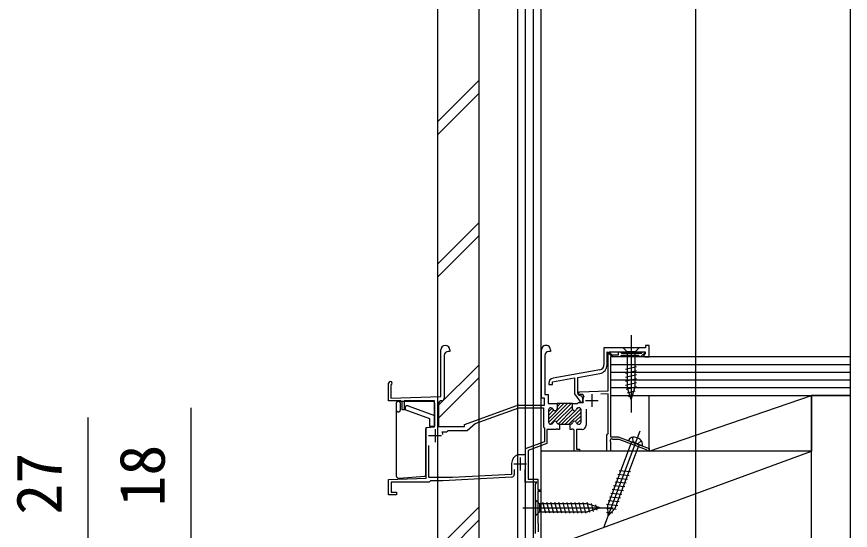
# Model space of a CAD drawing. Units: millimetres, scale not verified. Extents: x -1050 to 1050, y -1570 to 1562.
# Drawn here: x 411.8 to 735, y -674.2 to -475 of the extents above; entities that cross this region are included whole.
import ezdxf
from ezdxf.enums import TextEntityAlignment as Align

# ---------------------------------------------------------------- set-up
doc = ezdxf.new("R2010")
doc.units = ezdxf.units.MM
doc.header["$LTSCALE"] = 8
for name, color, linetype in [('0-3_YKK_11', 7, 'Continuous'), ('0-4_YKK_12', 2, 'Continuous'), ('0-5_YKK_13', 4, 'Continuous'), ('0-6_YKK_D', 6, 'Continuous'), ('0-8_YSS_K', 3, 'Continuous')]:
    doc.layers.add(name, color=color, linetype=linetype)
doc.styles.add('ＭＳ ゴシック', font='')
doc.styles.get('ＭＳ ゴシック').set_extended_font_data('MS Gothic')

msp = doc.modelspace()

# ---------------------------------------------------------------- linework, layer by layer
at = {"layer": '0-3_YKK_11'}
for p, q in [((577.6, -606.372), (577.6, -622.973)), ((637.847, -611.994), (619.754, -615.184)), ((634.8, -621.372), (634.8, -626.372)), ((576.599, -623.972), (576.4, -623.972)), ((623.989, -625.068), (618, -631.058)), ((619.413, -626.816), (618, -628.229)), ((625.403, -625.068), (618.021, -632.451)), ((618.951, -626.668), (618.8, -626.668)), ((618.818, -633.068), (626.818, -625.068)), ((627.3, -626), (621.128, -632.172)), ((621.161, -625.068), (621.131, -625.098)), ((622.575, -625.068), (621.3, -626.343)), ((627.3, -625.068), (621.3, -625.068)), ((629.429, -626.699), (628.88, -627.249)), ((629.8, -626.668), (629.649, -626.668)), ((632.3, -623.872), (637.3, -623.872)), ((618, -627.468), (618, -632.268)), ((619.973, -627.67), (618, -629.643)), ((627.355, -627.359), (621.718, -632.996)), ((628.281, -627.848), (623.06, -633.068)), ((630.486, -627.057), (624.474, -633.068)), ((630.6, -628.357), (625.889, -633.068)), ((630.6, -629.771), (628.431, -631.94)), ((630.6, -632.268), (630.6, -627.468)), ((632.6, -627.254), (632.6, -633.468)), ((618.8, -633.068), (618.951, -633.068)), ((622.25, -633.068), (626.35, -633.068)), ((630.6, -631.185), (629.021, -632.764)), ((629.649, -633.068), (629.8, -633.068)), ((574, -634.972), (574, -639.972)), ((571.5, -637.472), (576.5, -637.472)), ((640.6, -637.272), (640.9, -636.972)), ((607, -645.972), (607, -650.972)), ((604.5, -648.472), (609.5, -648.472)), ((604.7, -650.572), (604.7, -652.571)), ((603.752, -653.57), (576.992, -654.972))]:
    msp.add_line(p, q, dxfattribs=at)
for points in [[(556.9, -617.843), (556.9, -622.972), (576.3, -622.295), (576.3, -604.172)], [(579.7, -604.172), (579.7, -604.872), (579.1, -604.872)], [(606.359, -625.672), (616.401, -625.672), (616.401, -622.972), (615.3, -622.972), (615.3, -604.172)], [(618.7, -604.172), (618.7, -604.872), (618.1, -604.872)], [(640.7, -610.059), (640.7, -604.973), (642.627, -606.9), (642.98, -606.546), (641.407, -604.973), (655.5, -604.973), (655.5, -605.697), (654.776, -606.421), (655.326, -606.972), (657, -606.972), (657, -602.473), (655.6, -602.473), (655.6, -603.473), (639.5, -603.473), (639.5, -610.024)], [(616.6, -606.372), (616.6, -621.472), (617.901, -621.472), (617.901, -625.068), (621.3, -625.068), (621.3, -627.068)], [(631.707, -622.233), (631.248, -621.499), (629.372, -621.565), (629.962, -620.544), (641.1, -620.155), (641.1, -605.472), (642, -605.472), (642, -606.172), (645.1, -606.172), (645.1, -604.972), (645.708, -604.972), (646.004, -605.222), (646.3, -605.472), (654.051, -605.472), (654.551, -604.972), (655.317, -604.972), (655.424, -605.231), (653.683, -606.972), (653.4, -606.972), (653.1, -606.672), (652.8, -606.372), (646.3, -606.372), (646, -606.672), (645.7, -606.972), (642, -606.972), (642, -637.972), (645, -637.972), (657, -642.472), (657, -643.472), (656.5, -643.472), (656.202, -643.204), (656.009, -642.955), (645.388, -638.972), (642.9, -638.972), (642.45, -638.712), (642.001, -638.997), (641.881, -639.197), (641.88, -639.747), (642, -639.93)], [(630.348, -622.074), (629.962, -621.861), (629.3, -620.916), (629.3, -614.922), (637.89, -613.408)], [(576.992, -654.972), (572.291, -654.972), (571.996, -655.222), (571.7, -655.472), (557, -655.472), (557, -659.472), (559, -659.472), (559, -660.472), (556, -660.472), (556, -654.472), (570.5, -653.966), (570.5, -634.397), (573.8, -634.108), (573.8, -623.972), (562, -623.972), (562, -627.472), (561.2, -627.472), (561.2, -624.572), (560.6, -623.972), (556, -623.972), (556, -617.172)], [(618.101, -617.154), (618.101, -617.673), (619.501, -617.673), (619.501, -616.65), (628.1, -615.134), (628.1, -621.294), (630.1, -624.151), (630.1, -624.073), (630.6, -624.573), (631.3, -624.573), (631.3, -623.073)], [(640.9, -636.972), (641.1, -636.772), (641.1, -621.258), (638.275, -621.356)], [(575.4, -624.973), (575.4, -633.972), (585.4, -633.972), (585.4, -633.172), (605.675, -625.793)], [(576.713, -635.972), (578.508, -635.972), (578.804, -635.722), (579.1, -635.472), (586.4, -635.472), (589.543, -632.835), (606.475, -626.672), (616, -626.672), (616, -633.468)], [(627.3, -627.068), (627.3, -625.068), (629.204, -625.068), (629.6, -624.672), (631.393, -624.672)], [(622.049, -633.068), (622.25, -633.068), (622.25, -635.068), (621.758, -635.068), (621.575, -634.948), (621.025, -634.948), (620.842, -635.068), (617.4, -635.068), (617.4, -640.572), (610.1, -643.229), (610.1, -654.372), (613.9, -654.372), (613.9, -658.472), (615, -658.472), (615, -659.172), (613.9, -659.172), (613.9, -671.472), (614, -671.572), (614, -674.772)], [(631, -635.068), (628.9, -635.068), (628.9, -642.672), (630, -642.672), (630, -643.472), (628, -643.472), (628, -635.365), (627.735, -635.067), (627.575, -634.948), (627.025, -634.948), (626.842, -635.068), (626.35, -635.068), (626.35, -633.068), (626.551, -633.068)], [(616.4, -634.527), (616.4, -639.872), (609, -642.565), (609, -644.972), (606.034, -644.972)], [(642, -639.93), (642, -643.472), (640.6, -643.472), (640.6, -637.272)], [(580.782, -653.772), (571.6, -653.772), (571.6, -641.326)], [(603.7, -648.272), (603.7, -652.571), (580.782, -653.772)], [(613, -675.472), (613, -656.373), (613.52, -655.472), (609, -655.472), (609, -650.572)]]:
    msp.add_lwpolyline(points, dxfattribs=at)
for centre, radius, start, end in [((578, -604.172), 1.7, 0, 179.99996), ((617, -604.172), 1.7, 0, 180.00002), ((579.1, -606.372), 1.5, 89.99998, 179.99996), ((618.1, -606.372), 1.5, 89.99998, 179.99996), ((637.5, -610.024), 2, 280.00002, 359.99999), ((637.3, -610.059), 3.4, 280.00001, 359.99999), ((556.7, -617.172), 0.7, 286.60157, 180.00002), ((620.101, -617.154), 2, 99.99998, 179.99973), ((576.599, -622.972), 1, 270, 359.99998), ((630.3, -623.073), 1, 359.99998, 87.27222), ((634.8, -623.871), 3.5, 152.09554, 193.23019), ((576.4, -624.972), 1, 89.99998, 180.00002), ((606.359, -627.672), 2, 89.99998, 109.99993), ((618.8, -627.468), 0.8, 89.99998, 180.00002), ((618.951, -627.468), 0.8, 14.4775, 89.99998), ((629.649, -627.468), 0.8, 89.99998, 165.52246), ((629.8, -627.468), 0.8, 0, 89.99998), ((620.5, -627.068), 0.8, 194.47752, 270), ((620.5, -627.068), 0.8, 270, 0), ((628.1, -627.068), 0.8, 180.00002, 270), ((628.1, -627.068), 0.8, 270, 345.52248), ((618.8, -632.268), 0.8, 180.00002, 270), ((618.951, -632.268), 0.8, 270, 345.52248), ((620.5, -632.668), 0.8, 89.99998, 165.52246), ((620.5, -632.668), 0.8, 14.4775, 89.99998), ((622.049, -632.268), 0.8, 194.47752, 270), ((626.551, -632.268), 0.8, 270, 345.52248), ((628.1, -632.668), 0.8, 89.99998, 165.52246), ((628.1, -632.668), 0.8, 14.4775, 89.99998), ((629.649, -632.268), 0.8, 194.47752, 270), ((629.8, -632.268), 0.8, 270, 0), ((574, -637.472), 3.1, 7.35769, 28.93855), ((617.6, -633.468), 1.6, 180.00002, 221.40963), ((631, -633.468), 1.6, 270, 0), ((607.2, -648.272), 3.5, 109.46296, 180.00002), ((603.7, -652.571), 1, 273.00001, 0)]:
    msp.add_arc(centre, radius, start, end, dxfattribs=at)
at = {"layer": '0-4_YKK_12'}
msp.add_line((675, -305.592), (675, -938.218), dxfattribs=at)
at = {"layer": '0-5_YKK_13'}
for p, q in [((649.99, -598.472), (649.99, -628.472)), ((653.09, -603.472), (646.89, -603.472)), ((646.89, -603.472), (648.44, -605.022)), ((653.09, -603.472), (651.54, -605.022)), ((648.44, -605.022), (648.44, -618.556)), ((651.54, -605.022), (648.44, -605.022)), ((651.54, -618.556), (651.54, -605.022)), ((647.89, -611.766), (652.09, -610.641)), ((647.89, -613.319), (652.09, -612.193)), ((647.89, -614.872), (652.09, -613.746)), ((647.89, -616.425), (652.09, -615.299)), ((647.89, -617.978), (652.09, -616.852)), ((648.149, -619.461), (652.09, -618.405)), ((649.99, -623.472), (648.44, -618.556)), ((648.6, -620.893), (651.636, -620.08)), ((649.99, -623.472), (651.54, -618.556)), ((649.052, -622.325), (651.101, -621.776)), ((558.991, -624.793), (558.991, -653.038)), ((572.291, -624.293), (559.491, -624.293)), ((560.491, -624.793), (560.491, -627.793)), ((562.391, -626.492), (562.391, -627.488)), ((563.556, -625.992), (562.891, -625.992)), ((563.544, -625.988), (573.791, -629.718)), ((573.291, -624.293), (572.291, -624.293)), ((573.791, -624.793), (573.791, -633.833)), ((559.491, -628.293), (559.991, -628.293)), ((571.991, -630.982), (562.391, -627.488)), ((570.491, -652.665), (570.491, -634.855)), ((570.947, -634.357), (573.517, -634.132)), ((653.386, -635.777), (639.338, -673.229)), ((654.298, -641.459), (648.961, -639.457)), ((650.513, -638.168), (650.684, -639.807)), ((651.63, -640.458), (650.684, -639.807)), ((653.977, -639.467), (652.771, -640.59)), ((650.178, -639.914), (640.957, -664.499)), ((643.859, -665.588), (653.081, -641.003)), ((651.63, -640.458), (652.771, -640.59)), ((644.873, -652.492), (649.201, -652.913)), ((645.419, -651.038), (649.746, -651.459)), ((560.078, -654.035), (570.034, -653.164)), ((643.782, -655.4), (648.11, -655.821)), ((644.328, -653.946), (648.656, -654.367)), ((642.692, -658.308), (647.019, -658.729)), ((643.237, -656.854), (647.565, -657.275)), ((612.995, -662.373), (612.995, -668.573)), ((612.995, -662.373), (614.545, -663.923)), ((641.601, -661.216), (645.929, -661.637)), ((642.146, -659.762), (646.474, -660.183)), ((607.995, -665.473), (642.995, -665.473)), ((633.079, -663.923), (614.545, -663.923)), ((614.545, -663.923), (614.545, -667.023)), ((616.971, -667.573), (615.846, -663.373)), ((618.524, -667.573), (617.399, -663.373)), ((620.077, -667.573), (618.952, -663.373)), ((621.63, -667.573), (620.505, -663.373)), ((623.183, -667.573), (622.058, -663.373)), ((624.736, -667.573), (623.611, -663.373)), ((626.289, -667.573), (625.163, -663.373)), ((627.842, -667.573), (626.716, -663.373)), ((629.395, -667.573), (628.269, -663.373)), ((630.948, -667.573), (629.822, -663.373)), ((632.501, -667.573), (631.375, -663.373)), ((633.984, -667.314), (632.928, -663.373)), ((637.995, -665.473), (633.079, -663.923)), ((637.995, -665.473), (633.079, -667.023)), ((635.416, -666.863), (634.603, -663.826)), ((636.848, -666.411), (636.299, -664.361)), ((640.445, -665.625), (644.233, -665.994)), ((640.51, -664.124), (644.838, -664.545)), ((641.094, -668.547), (640.957, -664.499)), ((641.056, -662.67), (645.383, -663.091)), ((641.094, -668.547), (643.859, -665.588)), ((612.995, -668.573), (614.545, -667.023)), ((614.545, -667.023), (633.079, -667.023)), ((640.496, -667.137), (642.942, -667.375))]:
    msp.add_line(p, q, dxfattribs=at)
msp.add_lwpolyline([(573.748, -633.988), (571.991, -633.988), (571.991, -630.982)], dxfattribs=at)
for centre, radius, start, end in [((559.491, -624.793), 0.5, 90, 180), ((559.991, -624.793), 0.5, 0, 90), ((562.891, -626.492), 0.5, 90, 180), ((573.291, -624.793), 0.5, 0, 90), ((559.491, -627.793), 0.5, 180, 270), ((559.991, -627.793), 0.5, 270, 0), ((570.991, -634.855), 0.5, 95, 180), ((573.491, -633.833), 0.3, 275, 360), ((650.76, -640.068), 1.9, 108.78333, 161.25089), ((651.243, -641.488), 3.4, 30.09667, 108.78333), ((652.541, -640.736), 1.9, 337.62911, 30.09667), ((569.991, -652.665), 0.5, 275, 0), ((559.991, -653.038), 1, 180, 275)]:
    msp.add_arc(centre, radius, start, end, dxfattribs=at)
at = {"layer": '0-6_YKK_D'}
for points in [[(479.5, -694.472), (479.5, -676.472), (479.5, -626.681)], [(439.5, -703.472), (439.5, -676.472), (439.5, -630.417)]]:
    msp.add_lwpolyline(points, dxfattribs=at)
at = {"layer": '0-8_YSS_K'}
for p, q in [((575, -305.592), (575, -938.218)), ((591, -305.592), (591, -938.218)), ((606, -305.592), (606, -938.218)), ((609, -305.592), (609, -938.218)), ((612, -305.592), (612, -938.218)), ((615, -305.592), (615, -938.218)), ((735, -305.592), (735, -938.218)), ((575, -515.816), (591, -499.816)), ((575, -520.816), (591, -504.816)), ((575, -570.971), (591, -554.971)), ((575, -575.971), (591, -559.971)), ((575, -626.125), (591, -610.125)), ((735, -609.972), (642, -609.972)), ((735, -612.972), (642, -612.972)), ((575, -631.125), (591, -615.125)), ((735, -615.972), (642, -615.972)), ((735, -618.972), (642, -618.972)), ((657, -621.972), (720, -621.972)), ((657, -643.472), (657, -621.972)), ((735, -621.972), (720, -621.972)), ((720, -681.972), (720, -621.972)), ((615, -681.972), (720, -643.472)), ((575, -681.279), (591, -665.279)), ((575, -686.279), (591, -670.279))]:
    msp.add_line(p, q, dxfattribs=at)
for points in [[(735, -606.972), (642, -606.972), (642, -621.972), (735, -621.972)], [(615, -643.472), (615, -681.972), (720, -681.972)], [(720, -681.972), (720, -643.472), (615, -643.472)]]:
    msp.add_lwpolyline(points, dxfattribs=at)
msp.add_lwpolyline([(657, -643.472), (720, -621.972), (720, -643.472)], close=True, dxfattribs=at)

# ---------------------------------------------------------------- texts
at = {"layer": '0-6_YKK_D', "style": 'ＭＳ ゴシック'}
for s, p in [('18', (474.5, -664.954)), ('27', (434.5, -668.145))]:
    msp.add_text(s, height=17.6, rotation=90, dxfattribs=at).set_placement(p, align=Align.BOTTOM_LEFT)

doc.saveas('drawing.dxf')
